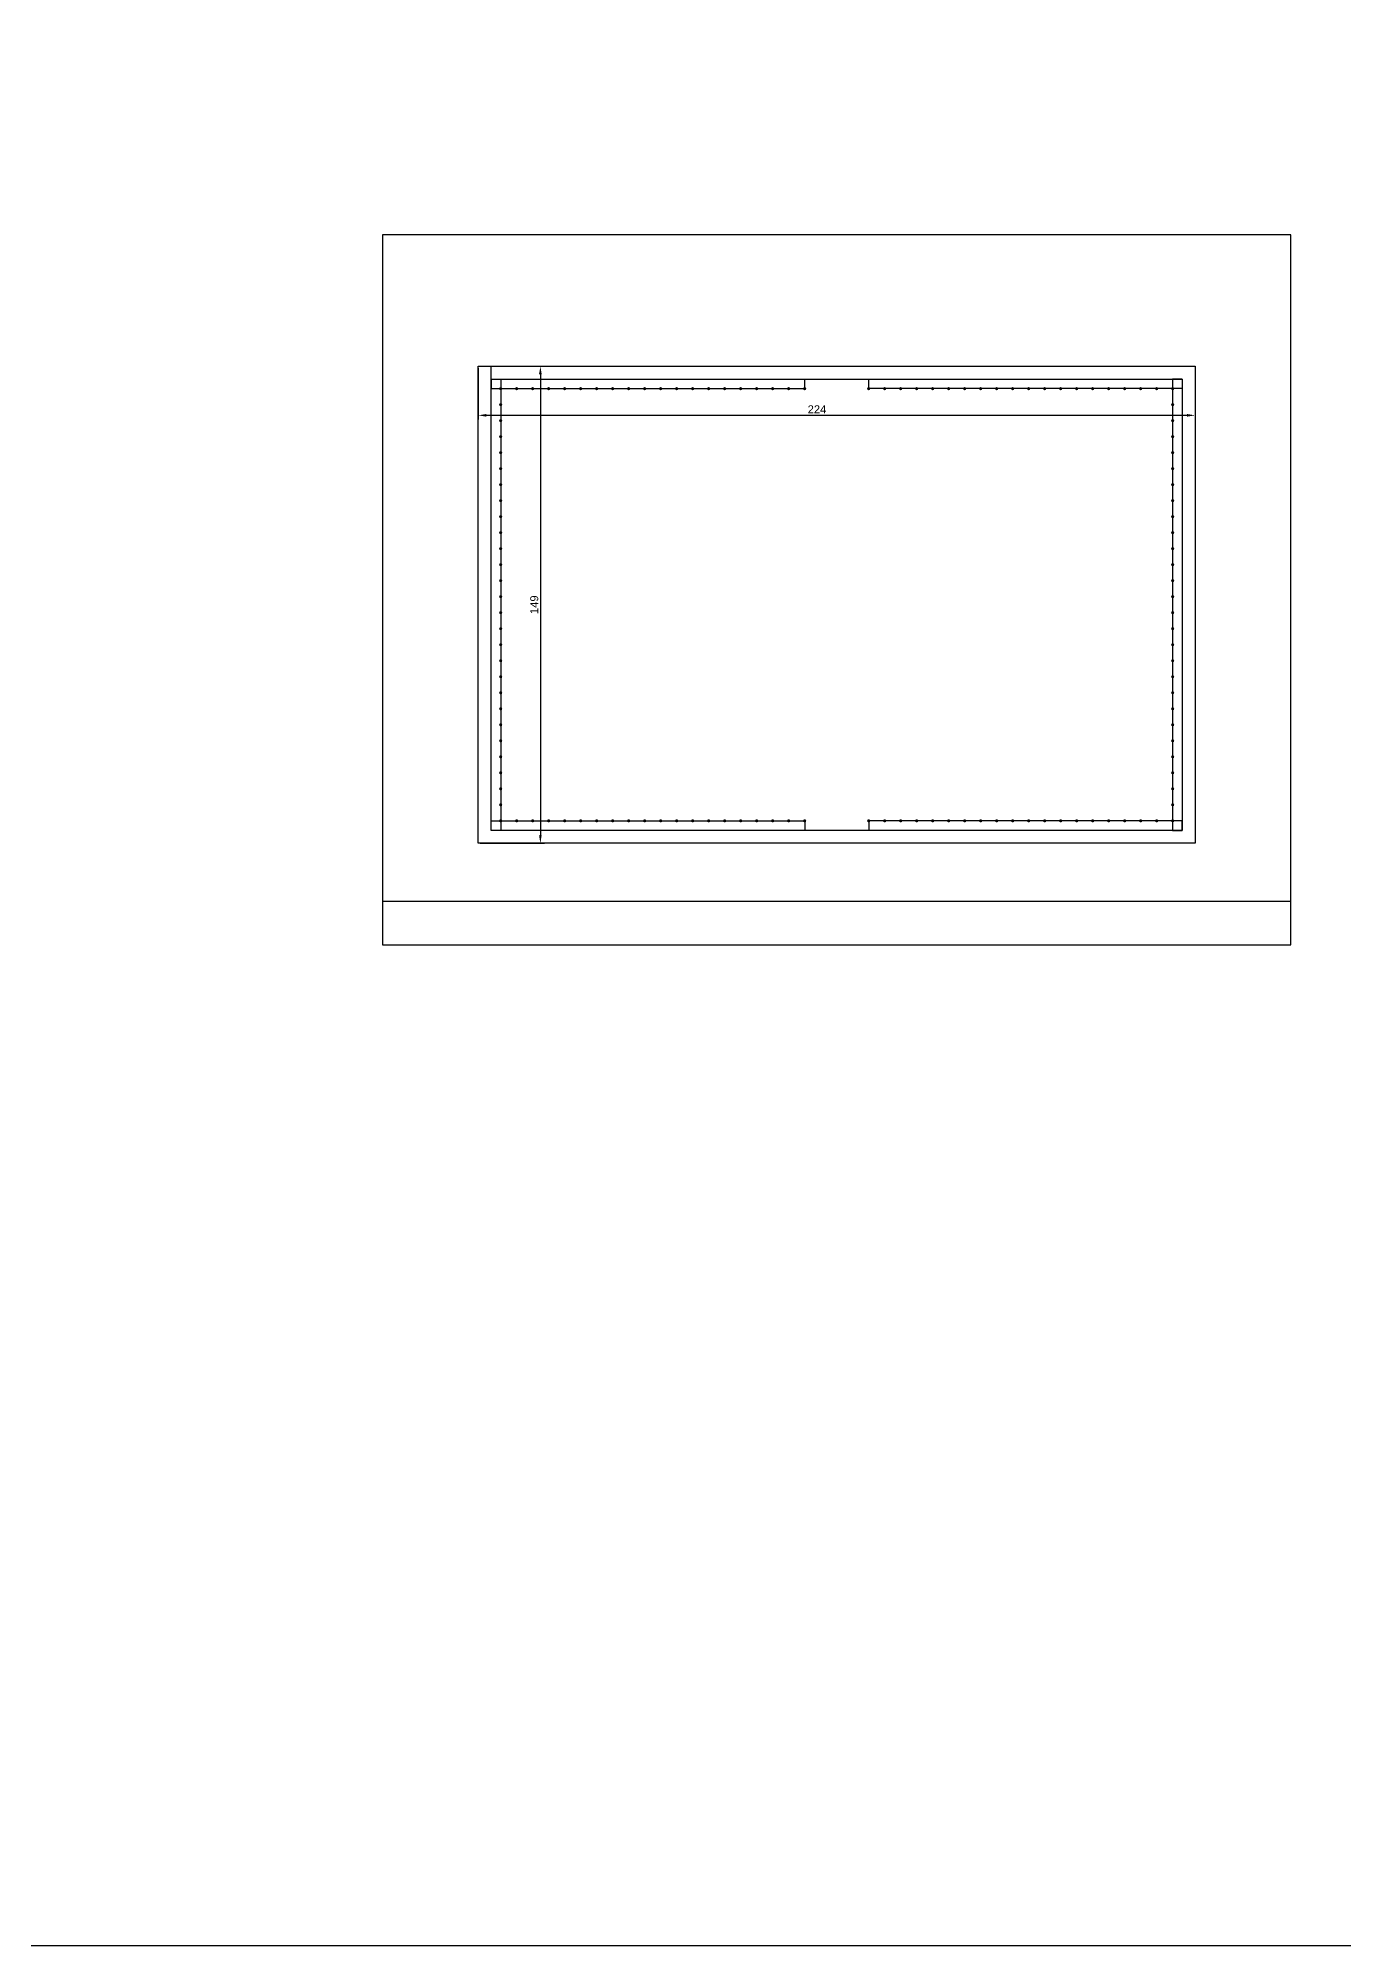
# Model space of a CAD drawing. Header units: millimetres. Extents: x 5326 to 6986, y 304 to 1378.
# Drawn here: x 5811 to 6219, y 304 to 900 of the extents above; entities that cross this region are included whole.
import ezdxf

# ---------------------------------------------------------------- set-up
doc = ezdxf.new("R2010")
doc.units = ezdxf.units.MM
doc.layers.add('Общий лист', color=7, linetype='Continuous')
doc.styles.get("Standard").update_dxf_attribs({"font": 'arial.ttf'})
doc.dimstyles.new('ISO-25', dxfattribs={"dimtxt": 2.5, "dimasz": 2.5, "dimexe": 1.25, "dimexo": 0.625, "dimtad": 1, "dimtxsty": 'Standard', "dimcen": 2.5, "dimadec": 0, "dimazin": 0, "dimtfac": 1, "dimtmove": 0, "dimatfit": 3, "dimfxl": 0, "dimarcsym": 0})

# ---------------------------------------------------------------- blocks, each defined once
blk = doc.blocks.new('*D17')
at = {"color": 0, "lineweight": -2, "transparency": 16777216}
for p, q in [((5948.36, 796.58), (5948.36, 780.62)), ((6172.36, 796.58), (6172.36, 780.62)), ((5950.86, 781.87), (6169.86, 781.87))]:
    blk.add_line(p, q, dxfattribs=at)
at = {"color": 0, "transparency": 16777216}
for points in [[(5950.86, 782.29), (5950.86, 781.46), (5948.36, 781.87)], [(6169.86, 782.29), (6169.86, 781.46), (6172.36, 781.87)]]:
    blk.add_solid(points, dxfattribs=at)
at = {"layer": 'Defpoints', "color": 0, "transparency": 16777216}
for p in [(5948.36, 797.21), (6172.36, 797.21), (6172.36, 781.87)]:
    blk.add_point(p, dxfattribs=at)
at = {"color": 0, "transparency": 16777216, "insert": (6054.21, 783.75), "char_height": 2.5, "attachment_point": 5}
blk.add_mtext('224', dxfattribs=at)
blk = doc.blocks.new('*D18')
at = {"color": 0, "lineweight": -2, "transparency": 16777216}
for p, q in [((5948.99, 797.21), (5969.02, 797.21)), ((5967.77, 794.71), (5967.77, 650.71)), ((5948.99, 648.21), (5969.02, 648.21))]:
    blk.add_line(p, q, dxfattribs=at)
at = {"color": 0, "transparency": 16777216}
for points in [[(5967.35, 794.71), (5968.18, 794.71), (5967.77, 797.21)], [(5967.35, 650.71), (5968.18, 650.71), (5967.77, 648.21)]]:
    blk.add_solid(points, dxfattribs=at)
at = {"layer": 'Defpoints', "color": 0, "transparency": 16777216}
for p in [(5948.36, 797.21), (5948.36, 648.21), (5967.77, 648.21)]:
    blk.add_point(p, dxfattribs=at)
at = {"color": 0, "transparency": 16777216, "insert": (5965.87, 722.71), "char_height": 2.5, "attachment_point": 5, "rotation": 90}
blk.add_mtext('149', dxfattribs=at)

msp = doc.modelspace()

# ---------------------------------------------------------------- hatches: boundary and pattern name
h = msp.add_hatch(color=256)
h.dxf.hatch_style = 1
h.paths.add_polyline_path([(5954.86, 790.207, -1), (5955.86, 790.207, -1)])
h = msp.add_hatch(color=256)
h.dxf.hatch_style = 1
h.paths.add_polyline_path([(5959.86, 790.207, -1), (5960.86, 790.207, -1)])
h = msp.add_hatch(color=256)
h.dxf.hatch_style = 1
h.paths.add_polyline_path([(5964.86, 790.207, -1), (5965.86, 790.207, -1)])
h = msp.add_hatch(color=256)
h.dxf.hatch_style = 1
h.paths.add_polyline_path([(5969.86, 790.207, -1), (5970.86, 790.207, -1)])
h = msp.add_hatch(color=256)
h.dxf.hatch_style = 1
h.paths.add_polyline_path([(5974.86, 790.207, -1), (5975.86, 790.207, -1)])
h = msp.add_hatch(color=256)
h.dxf.hatch_style = 1
h.paths.add_polyline_path([(5979.86, 790.207, -1), (5980.86, 790.207, -1)])
h = msp.add_hatch(color=256)
h.dxf.hatch_style = 1
h.paths.add_polyline_path([(5984.86, 790.207, -1), (5985.86, 790.207, -1)])
h = msp.add_hatch(color=256)
h.dxf.hatch_style = 1
h.paths.add_polyline_path([(5989.86, 790.207, -1), (5990.86, 790.207, -1)])
h = msp.add_hatch(color=256)
h.dxf.hatch_style = 1
h.paths.add_polyline_path([(5994.86, 790.207, -1), (5995.86, 790.207, -1)])
h = msp.add_hatch(color=256)
h.dxf.hatch_style = 1
h.paths.add_polyline_path([(5999.86, 790.207, -1), (6000.86, 790.207, -1)])
h = msp.add_hatch(color=256)
h.dxf.hatch_style = 1
h.paths.add_polyline_path([(6004.86, 790.207, -1), (6005.86, 790.207, -1)])
h = msp.add_hatch(color=256)
h.dxf.hatch_style = 1
h.paths.add_polyline_path([(6009.86, 790.207, -1), (6010.86, 790.207, -1)])
h = msp.add_hatch(color=256)
h.dxf.hatch_style = 1
h.paths.add_polyline_path([(6014.86, 790.207, -1), (6015.86, 790.207, -1)])
h = msp.add_hatch(color=256)
h.dxf.hatch_style = 1
h.paths.add_polyline_path([(6019.86, 790.207, -1), (6020.86, 790.207, -1)])
h = msp.add_hatch(color=256)
h.dxf.hatch_style = 1
h.paths.add_polyline_path([(6024.86, 790.207, -1), (6025.86, 790.207, -1)])
h = msp.add_hatch(color=256)
h.dxf.hatch_style = 1
h.paths.add_polyline_path([(6029.86, 790.207, -1), (6030.86, 790.207, -1)])
h = msp.add_hatch(color=256)
h.dxf.hatch_style = 1
h.paths.add_polyline_path([(6034.86, 790.207, -1), (6035.86, 790.207, -1)])
h = msp.add_hatch(color=256)
h.dxf.hatch_style = 1
h.paths.add_polyline_path([(6039.86, 790.207, -1), (6040.86, 790.207, -1)])
h = msp.add_hatch(color=256)
h.dxf.hatch_style = 1
h.paths.add_polyline_path([(6044.86, 790.207, -1), (6045.86, 790.207, -1)])
h = msp.add_hatch(color=256)
h.dxf.hatch_style = 1
h.paths.add_polyline_path([(6049.86, 790.207, -1), (6050.86, 790.207, -1)])
h = msp.add_hatch(color=256)
h.dxf.hatch_style = 1
h.paths.add_polyline_path([(6069.86, 790.207, -1), (6070.86, 790.207, -1)])
h = msp.add_hatch(color=256)
h.dxf.hatch_style = 1
h.paths.add_polyline_path([(6074.86, 790.207, -1), (6075.86, 790.207, -1)])
h = msp.add_hatch(color=256)
h.dxf.hatch_style = 1
h.paths.add_polyline_path([(6079.86, 790.207, -1), (6080.86, 790.207, -1)])
h = msp.add_hatch(color=256)
h.dxf.hatch_style = 1
h.paths.add_polyline_path([(6084.86, 790.207, -1), (6085.86, 790.207, -1)])
h = msp.add_hatch(color=256)
h.dxf.hatch_style = 1
h.paths.add_polyline_path([(6089.86, 790.207, -1), (6090.86, 790.207, -1)])
h = msp.add_hatch(color=256)
h.dxf.hatch_style = 1
h.paths.add_polyline_path([(6094.86, 790.207, -1), (6095.86, 790.207, -1)])
h = msp.add_hatch(color=256)
h.dxf.hatch_style = 1
h.paths.add_polyline_path([(6099.86, 790.207, -1), (6100.86, 790.207, -1)])
h = msp.add_hatch(color=256)
h.dxf.hatch_style = 1
h.paths.add_polyline_path([(6104.86, 790.207, -1), (6105.86, 790.207, -1)])
h = msp.add_hatch(color=256)
h.dxf.hatch_style = 1
h.paths.add_polyline_path([(6109.86, 790.207, -1), (6110.86, 790.207, -1)])
h = msp.add_hatch(color=256)
h.dxf.hatch_style = 1
h.paths.add_polyline_path([(6114.86, 790.207, -1), (6115.86, 790.207, -1)])
h = msp.add_hatch(color=256)
h.dxf.hatch_style = 1
h.paths.add_polyline_path([(6119.86, 790.207, -1), (6120.86, 790.207, -1)])
h = msp.add_hatch(color=256)
h.dxf.hatch_style = 1
h.paths.add_polyline_path([(6124.86, 790.207, -1), (6125.86, 790.207, -1)])
h = msp.add_hatch(color=256)
h.dxf.hatch_style = 1
h.paths.add_polyline_path([(6129.86, 790.207, -1), (6130.86, 790.207, -1)])
h = msp.add_hatch(color=256)
h.dxf.hatch_style = 1
h.paths.add_polyline_path([(6134.86, 790.207, -1), (6135.86, 790.207, -1)])
h = msp.add_hatch(color=256)
h.dxf.hatch_style = 1
h.paths.add_polyline_path([(6139.86, 790.207, -1), (6140.86, 790.207, -1)])
h = msp.add_hatch(color=256)
h.dxf.hatch_style = 1
h.paths.add_polyline_path([(6144.86, 790.207, -1), (6145.86, 790.207, -1)])
h = msp.add_hatch(color=256)
h.dxf.hatch_style = 1
h.paths.add_polyline_path([(6149.86, 790.207, -1), (6150.86, 790.207, -1)])
h = msp.add_hatch(color=256)
h.dxf.hatch_style = 1
h.paths.add_polyline_path([(6154.86, 790.207, -1), (6155.86, 790.207, -1)])
h = msp.add_hatch(color=256)
h.dxf.hatch_style = 1
h.paths.add_polyline_path([(6159.86, 790.207, -1), (6160.86, 790.207, -1)])
h = msp.add_hatch(color=256)
h.dxf.hatch_style = 1
h.paths.add_polyline_path([(6164.86, 790.207, -1), (6165.86, 790.207, -1)])
h = msp.add_hatch(color=256)
h.dxf.hatch_style = 1
h.paths.add_polyline_path([(5954.86, 785.207, -1), (5955.86, 785.207, -1)])
h = msp.add_hatch(color=256)
h.dxf.hatch_style = 1
h.paths.add_polyline_path([(5954.86, 780.207, -1), (5955.86, 780.207, -1)])
h = msp.add_hatch(color=256)
h.dxf.hatch_style = 1
h.paths.add_polyline_path([(6164.86, 785.207, -1), (6165.86, 785.207, -1)])
h = msp.add_hatch(color=256)
h.dxf.hatch_style = 1
h.paths.add_polyline_path([(6164.86, 780.207, -1), (6165.86, 780.207, -1)])
h = msp.add_hatch(color=256)
h.dxf.hatch_style = 1
h.paths.add_polyline_path([(5954.86, 775.207, -1), (5955.86, 775.207, -1)])
h = msp.add_hatch(color=256)
h.dxf.hatch_style = 1
h.paths.add_polyline_path([(6164.86, 775.207, -1), (6165.86, 775.207, -1)])
h = msp.add_hatch(color=256)
h.dxf.hatch_style = 1
h.paths.add_polyline_path([(5954.86, 770.207, -1), (5955.86, 770.207, -1)])
h = msp.add_hatch(color=256)
h.dxf.hatch_style = 1
h.paths.add_polyline_path([(6164.86, 770.207, -1), (6165.86, 770.207, -1)])
h = msp.add_hatch(color=256)
h.dxf.hatch_style = 1
h.paths.add_polyline_path([(5954.86, 765.207, -1), (5955.86, 765.207, -1)])
h = msp.add_hatch(color=256)
h.dxf.hatch_style = 1
h.paths.add_polyline_path([(6164.86, 765.207, -1), (6165.86, 765.207, -1)])
h = msp.add_hatch(color=256)
h.dxf.hatch_style = 1
h.paths.add_polyline_path([(5954.86, 760.207, -1), (5955.86, 760.207, -1)])
h = msp.add_hatch(color=256)
h.dxf.hatch_style = 1
h.paths.add_polyline_path([(6164.86, 760.207, -1), (6165.86, 760.207, -1)])
h = msp.add_hatch(color=256)
h.dxf.hatch_style = 1
h.paths.add_polyline_path([(5954.86, 755.207, -1), (5955.86, 755.207, -1)])
h = msp.add_hatch(color=256)
h.dxf.hatch_style = 1
h.paths.add_polyline_path([(6164.86, 755.207, -1), (6165.86, 755.207, -1)])
h = msp.add_hatch(color=256)
h.dxf.hatch_style = 1
h.paths.add_polyline_path([(5954.86, 750.207, -1), (5955.86, 750.207, -1)])
h = msp.add_hatch(color=256)
h.dxf.hatch_style = 1
h.paths.add_polyline_path([(5954.86, 745.207, -1), (5955.86, 745.207, -1)])
h = msp.add_hatch(color=256)
h.dxf.hatch_style = 1
h.paths.add_polyline_path([(6164.86, 750.207, -1), (6165.86, 750.207, -1)])
h = msp.add_hatch(color=256)
h.dxf.hatch_style = 1
h.paths.add_polyline_path([(6164.86, 745.207, -1), (6165.86, 745.207, -1)])
h = msp.add_hatch(color=256)
h.dxf.hatch_style = 1
h.paths.add_polyline_path([(5954.86, 740.207, -1), (5955.86, 740.207, -1)])
h = msp.add_hatch(color=256)
h.dxf.hatch_style = 1
h.paths.add_polyline_path([(6164.86, 740.207, -1), (6165.86, 740.207, -1)])
h = msp.add_hatch(color=256)
h.dxf.hatch_style = 1
h.paths.add_polyline_path([(5954.86, 735.207, -1), (5955.86, 735.207, -1)])
h = msp.add_hatch(color=256)
h.dxf.hatch_style = 1
h.paths.add_polyline_path([(6164.86, 735.207, -1), (6165.86, 735.207, -1)])
h = msp.add_hatch(color=256)
h.dxf.hatch_style = 1
h.paths.add_polyline_path([(5954.86, 730.207, -1), (5955.86, 730.207, -1)])
h = msp.add_hatch(color=256)
h.dxf.hatch_style = 1
h.paths.add_polyline_path([(6164.86, 730.207, -1), (6165.86, 730.207, -1)])
h = msp.add_hatch(color=256)
h.dxf.hatch_style = 1
h.paths.add_polyline_path([(5954.86, 725.207, -1), (5955.86, 725.207, -1)])
h = msp.add_hatch(color=256)
h.dxf.hatch_style = 1
h.paths.add_polyline_path([(6164.86, 725.207, -1), (6165.86, 725.207, -1)])
h = msp.add_hatch(color=256)
h.dxf.hatch_style = 1
h.paths.add_polyline_path([(5954.86, 720.207, -1), (5955.86, 720.207, -1)])
h = msp.add_hatch(color=256)
h.dxf.hatch_style = 1
h.paths.add_polyline_path([(5954.86, 715.207, -1), (5955.86, 715.207, -1)])
h = msp.add_hatch(color=256)
h.dxf.hatch_style = 1
h.paths.add_polyline_path([(6164.86, 720.207, -1), (6165.86, 720.207, -1)])
h = msp.add_hatch(color=256)
h.dxf.hatch_style = 1
h.paths.add_polyline_path([(6164.86, 715.207, -1), (6165.86, 715.207, -1)])
h = msp.add_hatch(color=256)
h.dxf.hatch_style = 1
h.paths.add_polyline_path([(5954.86, 710.207, -1), (5955.86, 710.207, -1)])
h = msp.add_hatch(color=256)
h.dxf.hatch_style = 1
h.paths.add_polyline_path([(6164.86, 710.207, -1), (6165.86, 710.207, -1)])
h = msp.add_hatch(color=256)
h.dxf.hatch_style = 1
h.paths.add_polyline_path([(5954.86, 705.207, -1), (5955.86, 705.207, -1)])
h = msp.add_hatch(color=256)
h.dxf.hatch_style = 1
h.paths.add_polyline_path([(6164.86, 705.207, -1), (6165.86, 705.207, -1)])
h = msp.add_hatch(color=256)
h.dxf.hatch_style = 1
h.paths.add_polyline_path([(5954.86, 700.207, -1), (5955.86, 700.207, -1)])
h = msp.add_hatch(color=256)
h.dxf.hatch_style = 1
h.paths.add_polyline_path([(6164.86, 700.207, -1), (6165.86, 700.207, -1)])
h = msp.add_hatch(color=256)
h.dxf.hatch_style = 1
h.paths.add_polyline_path([(5954.86, 695.207, -1), (5955.86, 695.207, -1)])
h = msp.add_hatch(color=256)
h.dxf.hatch_style = 1
h.paths.add_polyline_path([(6164.86, 695.207, -1), (6165.86, 695.207, -1)])
h = msp.add_hatch(color=256)
h.dxf.hatch_style = 1
h.paths.add_polyline_path([(5954.86, 690.207, -1), (5955.86, 690.207, -1)])
h = msp.add_hatch(color=256)
h.dxf.hatch_style = 1
h.paths.add_polyline_path([(5954.86, 685.207, -1), (5955.86, 685.207, -1)])
h = msp.add_hatch(color=256)
h.dxf.hatch_style = 1
h.paths.add_polyline_path([(6164.86, 690.207, -1), (6165.86, 690.207, -1)])
h = msp.add_hatch(color=256)
h.dxf.hatch_style = 1
h.paths.add_polyline_path([(6164.86, 685.207, -1), (6165.86, 685.207, -1)])
h = msp.add_hatch(color=256)
h.dxf.hatch_style = 1
h.paths.add_polyline_path([(5954.86, 680.207, -1), (5955.86, 680.207, -1)])
h = msp.add_hatch(color=256)
h.dxf.hatch_style = 1
h.paths.add_polyline_path([(6164.86, 680.207, -1), (6165.86, 680.207, -1)])
h = msp.add_hatch(color=256)
h.dxf.hatch_style = 1
h.paths.add_polyline_path([(5954.86, 675.207, -1), (5955.86, 675.207, -1)])
h = msp.add_hatch(color=256)
h.dxf.hatch_style = 1
h.paths.add_polyline_path([(6164.86, 675.207, -1), (6165.86, 675.207, -1)])
h = msp.add_hatch(color=256)
h.dxf.hatch_style = 1
h.paths.add_polyline_path([(5954.86, 670.207, -1), (5955.86, 670.207, -1)])
h = msp.add_hatch(color=256)
h.dxf.hatch_style = 1
h.paths.add_polyline_path([(6164.86, 670.207, -1), (6165.86, 670.207, -1)])
h = msp.add_hatch(color=256)
h.dxf.hatch_style = 1
h.paths.add_polyline_path([(5954.86, 665.207, -1), (5955.86, 665.207, -1)])
h = msp.add_hatch(color=256)
h.dxf.hatch_style = 1
h.paths.add_polyline_path([(6164.86, 665.207, -1), (6165.86, 665.207, -1)])
h = msp.add_hatch(color=256)
h.dxf.hatch_style = 1
h.paths.add_polyline_path([(5954.86, 660.207, -1), (5955.86, 660.207, -1)])
h = msp.add_hatch(color=256)
h.dxf.hatch_style = 1
h.paths.add_polyline_path([(5954.86, 655.207, -1), (5955.86, 655.207, -1)])
h = msp.add_hatch(color=256)
h.dxf.hatch_style = 1
h.paths.add_polyline_path([(5959.86, 655.207, -1), (5960.86, 655.207, -1)])
h = msp.add_hatch(color=256)
h.dxf.hatch_style = 1
h.paths.add_polyline_path([(5964.86, 655.207, -1), (5965.86, 655.207, -1)])
h = msp.add_hatch(color=256)
h.dxf.hatch_style = 1
h.paths.add_polyline_path([(5969.86, 655.207, -1), (5970.86, 655.207, -1)])
h = msp.add_hatch(color=256)
h.dxf.hatch_style = 1
h.paths.add_polyline_path([(5974.86, 655.207, -1), (5975.86, 655.207, -1)])
h = msp.add_hatch(color=256)
h.dxf.hatch_style = 1
h.paths.add_polyline_path([(5979.86, 655.207, -1), (5980.86, 655.207, -1)])
h = msp.add_hatch(color=256)
h.dxf.hatch_style = 1
h.paths.add_polyline_path([(5984.86, 655.207, -1), (5985.86, 655.207, -1)])
h = msp.add_hatch(color=256)
h.dxf.hatch_style = 1
h.paths.add_polyline_path([(5989.86, 655.207, -1), (5990.86, 655.207, -1)])
h = msp.add_hatch(color=256)
h.dxf.hatch_style = 1
h.paths.add_polyline_path([(5994.86, 655.207, -1), (5995.86, 655.207, -1)])
h = msp.add_hatch(color=256)
h.dxf.hatch_style = 1
h.paths.add_polyline_path([(5999.86, 655.207, -1), (6000.86, 655.207, -1)])
h = msp.add_hatch(color=256)
h.dxf.hatch_style = 1
h.paths.add_polyline_path([(6004.86, 655.207, -1), (6005.86, 655.207, -1)])
h = msp.add_hatch(color=256)
h.dxf.hatch_style = 1
h.paths.add_polyline_path([(6009.86, 655.207, -1), (6010.86, 655.207, -1)])
h = msp.add_hatch(color=256)
h.dxf.hatch_style = 1
h.paths.add_polyline_path([(6014.86, 655.207, -1), (6015.86, 655.207, -1)])
h = msp.add_hatch(color=256)
h.dxf.hatch_style = 1
h.paths.add_polyline_path([(6019.86, 655.207, -1), (6020.86, 655.207, -1)])
h = msp.add_hatch(color=256)
h.dxf.hatch_style = 1
h.paths.add_polyline_path([(6024.86, 655.207, -1), (6025.86, 655.207, -1)])
h = msp.add_hatch(color=256)
h.dxf.hatch_style = 1
h.paths.add_polyline_path([(6029.86, 655.207, -1), (6030.86, 655.207, -1)])
h = msp.add_hatch(color=256)
h.dxf.hatch_style = 1
h.paths.add_polyline_path([(6034.86, 655.207, -1), (6035.86, 655.207, -1)])
h = msp.add_hatch(color=256)
h.dxf.hatch_style = 1
h.paths.add_polyline_path([(6039.86, 655.207, -1), (6040.86, 655.207, -1)])
h = msp.add_hatch(color=256)
h.dxf.hatch_style = 1
h.paths.add_polyline_path([(6044.86, 655.207, -1), (6045.86, 655.207, -1)])
h = msp.add_hatch(color=256)
h.dxf.hatch_style = 1
h.paths.add_polyline_path([(6049.86, 655.207, -1), (6050.86, 655.207, -1)])
h = msp.add_hatch(color=256)
h.dxf.hatch_style = 1
h.paths.add_polyline_path([(6069.86, 655.207, -1), (6070.86, 655.207, -1)])
h = msp.add_hatch(color=256)
h.dxf.hatch_style = 1
h.paths.add_polyline_path([(6074.86, 655.207, -1), (6075.86, 655.207, -1)])
h = msp.add_hatch(color=256)
h.dxf.hatch_style = 1
h.paths.add_polyline_path([(6079.86, 655.207, -1), (6080.86, 655.207, -1)])
h = msp.add_hatch(color=256)
h.dxf.hatch_style = 1
h.paths.add_polyline_path([(6084.86, 655.207, -1), (6085.86, 655.207, -1)])
h = msp.add_hatch(color=256)
h.dxf.hatch_style = 1
h.paths.add_polyline_path([(6089.86, 655.207, -1), (6090.86, 655.207, -1)])
h = msp.add_hatch(color=256)
h.dxf.hatch_style = 1
h.paths.add_polyline_path([(6094.86, 655.207, -1), (6095.86, 655.207, -1)])
h = msp.add_hatch(color=256)
h.dxf.hatch_style = 1
h.paths.add_polyline_path([(6099.86, 655.207, -1), (6100.86, 655.207, -1)])
h = msp.add_hatch(color=256)
h.dxf.hatch_style = 1
h.paths.add_polyline_path([(6104.86, 655.207, -1), (6105.86, 655.207, -1)])
h = msp.add_hatch(color=256)
h.dxf.hatch_style = 1
h.paths.add_polyline_path([(6109.86, 655.207, -1), (6110.86, 655.207, -1)])
h = msp.add_hatch(color=256)
h.dxf.hatch_style = 1
h.paths.add_polyline_path([(6114.86, 655.207, -1), (6115.86, 655.207, -1)])
h = msp.add_hatch(color=256)
h.dxf.hatch_style = 1
h.paths.add_polyline_path([(6119.86, 655.207, -1), (6120.86, 655.207, -1)])
h = msp.add_hatch(color=256)
h.dxf.hatch_style = 1
h.paths.add_polyline_path([(6124.86, 655.207, -1), (6125.86, 655.207, -1)])
h = msp.add_hatch(color=256)
h.dxf.hatch_style = 1
h.paths.add_polyline_path([(6129.86, 655.207, -1), (6130.86, 655.207, -1)])
h = msp.add_hatch(color=256)
h.dxf.hatch_style = 1
h.paths.add_polyline_path([(6134.86, 655.207, -1), (6135.86, 655.207, -1)])
h = msp.add_hatch(color=256)
h.dxf.hatch_style = 1
h.paths.add_polyline_path([(6139.86, 655.207, -1), (6140.86, 655.207, -1)])
h = msp.add_hatch(color=256)
h.dxf.hatch_style = 1
h.paths.add_polyline_path([(6144.86, 655.207, -1), (6145.86, 655.207, -1)])
h = msp.add_hatch(color=256)
h.dxf.hatch_style = 1
h.paths.add_polyline_path([(6149.86, 655.207, -1), (6150.86, 655.207, -1)])
h = msp.add_hatch(color=256)
h.dxf.hatch_style = 1
h.paths.add_polyline_path([(6154.86, 655.207, -1), (6155.86, 655.207, -1)])
h = msp.add_hatch(color=256)
h.dxf.hatch_style = 1
h.paths.add_polyline_path([(6159.86, 655.207, -1), (6160.86, 655.207, -1)])
h = msp.add_hatch(color=256)
h.dxf.hatch_style = 1
h.paths.add_polyline_path([(6164.86, 660.207, -1), (6165.86, 660.207, -1)])
h = msp.add_hatch(color=256)
h.dxf.hatch_style = 1
h.paths.add_polyline_path([(6164.86, 655.207, -1), (6165.86, 655.207, -1)])

# ---------------------------------------------------------------- linework, layer by layer
for p, q in [((5948.36, 648.207), (5948.36, 797.207)), ((5948.36, 797.207), (5952.36, 797.207)), ((5952.36, 793.207), (5952.36, 797.207)), ((5952.36, 797.207), (6172.36, 797.207)), ((5952.36, 793.207), (6168.36, 793.207)), ((5952.36, 652.207), (5952.36, 793.207)), ((5952.36, 793.207), (5955.36, 793.207)), ((5952.36, 793.207), (5952.36, 790.207)), ((5955.36, 793.207), (5955.36, 652.207)), ((6050.36, 790.207), (6050.36, 793.207)), ((6070.36, 790.207), (6070.36, 793.207)), ((6168.36, 793.207), (6165.36, 793.207)), ((6165.36, 793.207), (6165.36, 652.207)), ((6168.36, 793.207), (6168.36, 652.207)), ((6168.36, 793.207), (6168.36, 790.207)), ((6172.36, 797.207), (6172.36, 648.207)), ((5952.36, 790.207), (6050.36, 790.207)), ((6168.36, 790.207), (6070.36, 790.207)), ((5952.36, 652.207), (5952.36, 655.207)), ((5952.36, 655.207), (6050.36, 655.207)), ((6168.36, 652.207), (5952.36, 652.207)), ((5955.36, 652.207), (5952.36, 652.207)), ((6050.36, 655.207), (6050.36, 652.207)), ((6168.36, 655.207), (6070.36, 655.207)), ((6070.36, 655.207), (6070.36, 652.207)), ((6165.36, 652.207), (6168.36, 652.207)), ((6168.36, 652.207), (6168.36, 655.207)), ((6172.36, 648.207), (5948.36, 648.207))]:
    msp.add_line(p, q)
at = {"layer": 'Общий лист'}
for q in [(5918.39, 616.45), (6202.262, 630.102)]:
    msp.add_line((5918.39, 630.102), q, dxfattribs=at)
at = {"layer": 'Общий лист', "color": 2}
msp.add_lwpolyline([(5326.319, 1377.818), (6986.189, 1377.818), (6986.189, 303.806), (5326.319, 303.806)], close=True, dxfattribs=at)
at = {"layer": 'Общий лист'}
msp.add_lwpolyline([(5918.39, 616.45), (6202.262, 616.45), (6202.262, 838.294), (5918.39, 838.294)], close=True, dxfattribs=at)

# ---------------------------------------------------------------- dimensions: what is measured, and where the dimension line sits
at = {"color": 3}
dim = msp.add_linear_dim(base=(6172.36, 781.873), p1=(5948.36, 797.207), p2=(6172.36, 797.207), dimstyle='ISO-25', dxfattribs=at)
dim.commit()
dim.dimension.update_dxf_attribs({"geometry": '*D17', "text_midpoint": (6054.207, 781.873), "dimtype": 160})
dim = msp.add_linear_dim(base=(5967.768, 648.207), p1=(5948.36, 797.207), p2=(5948.36, 648.207), angle=90, dimstyle='ISO-25', dxfattribs=at)
dim.commit()
dim.dimension.update_dxf_attribs({"geometry": '*D18', "text_midpoint": (5965.866, 722.707)})

doc.saveas('drawing.dxf')
